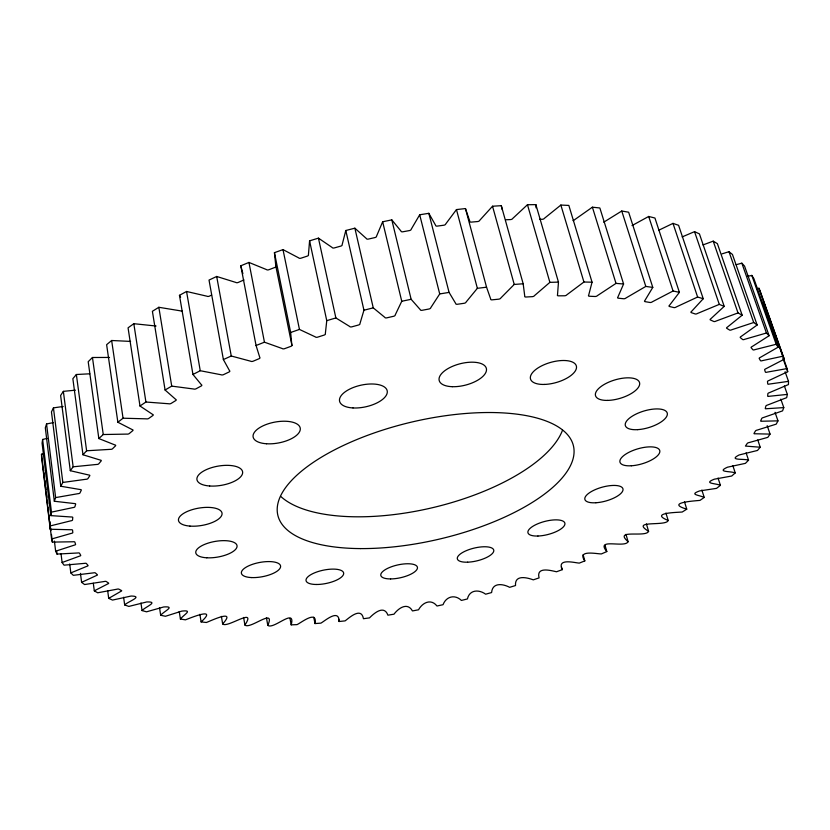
<?xml version="1.0" encoding="UTF-8"?>
<svg xmlns="http://www.w3.org/2000/svg" width="830" height="830" viewBox="0 0 830 830"><rect width="100%" height="100%" fill="white"/><g stroke="black" fill="none" stroke-linecap="round" stroke-linejoin="round"><path stroke-width="1.25" d="M290.012 618.495L291.195 624.855L297.036 624.616C300.751 623.019 317.745 609.345 314.995 623.569L320.92 623.133C325.07 620.767 339.221 608.297 339.107 621.504L345.104 620.882C349.575 617.479 361.33 606.72 363.447 618.703L369.485 617.894C374.05 613.266 384.062 604.572 387.921 615.175L393.991 614.19C398.369 608.286 407.343 601.781 412.469 610.942L418.528 609.791C422.439 602.632 431.009 598.316 436.985 606.014L443.033 604.697C446.187 596.365 454.923 594.155 461.407 600.432L467.415 598.949C469.541 589.549 478.972 589.3 485.654 594.197L491.609 592.558C492.377 582.203 503.053 583.77 509.641 587.329L515.523 585.534C514.569 574.422 527.071 577.545 533.296 579.848L539.085 577.898C536.024 566.278 550.902 570.552 556.536 571.766L562.211 569.681C556.65 557.895 574.391 562.74 579.278 563.114L584.818 560.893C576.487 549.315 597.299 554.077 601.439 553.911L606.803 551.556L605.049 545.331M784.381 385.96L787.348 394.395L769.068 396.294A1.546 0.591 -18.5 0 1 767.657 396.055L767.864 393.711A1.546 0.591 -18.6 0 1 769.379 392.673L788.448 384.56L788.5 381.354L769.296 384.072A1.567 0.612 -18.7 0 1 767.74 383.906L767.48 381.613A1.577 0.612 -18.7 0 1 768.902 380.534L787.701 371.705L787.11 368.582L767.076 372.151A1.598 0.633 -18.8 0 1 765.374 372.068L764.638 369.838A1.608 0.633 -18.8 0 1 765.945 368.728L784.298 359.203L783.043 356.184L762.293 360.645A1.629 0.654 -18.9 0 1 760.456 360.635L759.222 358.508A1.629 0.654 -18.9 0 1 760.394 357.357L778.146 347.168L776.185 344.284L754.864 349.658A1.65 0.674 -19 0 1 752.893 349.741L751.14 347.729A1.66 0.674 -19 0 1 752.167 346.546L769.109 335.735L766.432 333.017L744.697 339.314A1.681 0.695 -19 0 1 742.611 339.501L740.329 337.623A1.681 0.706 -19 0 1 741.19 336.42L757.136 325.028L753.713 322.517L731.759 329.749A1.702 0.726 -19 0 1 729.56 330.029L726.748 328.317A1.712 0.726 -19 0 1 727.422 327.103L742.165 315.203L738.005 312.92L716.02 321.086A1.733 0.747 -18.9 0 1 713.738 321.469L710.387 319.944A1.733 0.747 -18.9 0 1 710.864 318.73L724.196 306.384L719.288 304.382L697.49 313.46A1.753 0.768 -18.8 0 1 695.146 313.948L691.276 312.63A1.753 0.778 -18.7 0 1 691.535 311.426L703.238 298.727L697.615 297.026L676.253 306.976A1.774 0.799 -18.6 0 1 673.856 307.577L669.478 306.498A1.774 0.799 -18.5 0 1 669.509 305.305L679.397 292.357L673.068 290.998L652.39 301.767A1.795 0.82 -18.3 0 1 649.963 302.473L645.107 301.653A1.795 0.82 -18.2 0 1 644.9 300.502L652.785 287.408L645.802 286.423L626.069 297.939A1.805 0.84 -17.9 0 1 623.641 298.748L618.34 298.198A1.816 0.84 -17.8 0 1 617.883 297.099L623.589 283.995L616.005 283.393L597.476 295.594A1.826 0.861 -17.5 0 1 595.068 296.497L589.373 296.237A1.826 0.861 -17.4 0 1 588.678 295.19L592.049 282.2L583.926 282.013L566.859 294.785A1.836 0.882 -16.9 0 1 564.514 295.781L558.466 295.833A1.836 0.882 -16.8 0 1 557.521 294.847L558.466 282.107L549.885 282.356L534.53 295.584A1.847 0.892 -16.3 0 1 532.269 296.663L525.93 297.015A1.847 0.892 -16.2 0 1 524.747 296.123L523.17 283.767L501.289 205.684L492.532 206.224L479.699 220.355A1.805 0.965 -16 0 1 477.624 221.548L471.212 222.118A1.816 0.975 -15.8 0 1 469.79 221.237L465.464 208.579L456.469 209.575L445.731 223.955A1.816 0.975 -15.2 0 1 443.801 225.221L437.244 226.113A1.816 0.986 -15 0 1 435.626 225.335L428.83 213.32L419.7 214.773L411.213 229.246A1.816 0.986 -14.3 0 1 409.439 230.574L402.841 231.788A1.816 0.986 -14.1 0 1 401.014 231.124L391.812 219.877L382.651 221.776L376.54 236.197A1.816 0.986 -13.4 0 1 374.963 237.567L368.385 239.082A1.816 0.986 -13.2 0 1 366.393 238.542L354.867 228.188L345.799 230.501L342.147 244.705A1.816 0.986 -12.4 0 1 340.777 246.116L334.303 247.921A1.816 0.986 -12.3 0 1 332.156 247.496L318.44 238.137L309.58 240.835L308.438 254.696A1.816 0.986 -11.5 0 1 307.287 256.117L300.989 258.182A1.816 0.986 -11.4 0 1 298.717 257.881L282.999 249.612L274.44 252.662L290.656 332.477L291.818 345A1.857 0.913 -11 0 1 290.863 346.359L284.649 348.642A1.857 0.913 -10.9 0 1 282.221 348.538L264.448 342.188L256.065 345.508L259.759 357.388A1.847 0.903 -10.3 0 1 259.053 358.716L253.16 361.195A1.847 0.892 -10.2 0 1 250.66 361.206L231.259 356.008L223.384 359.566L229.516 370.688A1.836 0.882 -9.7 0 1 229.059 371.985L223.561 374.62A1.836 0.882 -9.6 0 1 221.019 374.745L200.248 370.72L192.954 374.465L201.4 384.736A1.826 0.872 -9.1 0 1 201.202 386.002L196.139 388.751A1.826 0.861 -9 0 1 193.587 388.99L171.717 386.116L165.077 390.007L175.68 399.365A1.816 0.851 -8.6 0 1 175.732 400.568L171.146 403.401A1.816 0.84 -8.6 0 1 168.615 403.743L145.914 402.021L139.99 406.005L152.564 414.377A1.795 0.83 -8.3 0 1 152.865 415.519L148.788 418.403A1.795 0.82 -8.2 0 1 146.298 418.839L123.047 418.216L117.87 422.242L132.219 429.608A1.785 0.799 -7.9 0 1 132.748 430.666L129.221 433.582A1.774 0.799 -7.9 0 1 126.793 434.1L103.252 434.526L98.843 438.551L114.758 444.89A1.764 0.778 -7.7 0 1 115.495 445.866L112.517 448.771A1.753 0.778 -7.7 0 1 110.183 449.362L86.611 450.773L82.979 454.767L100.222 460.059A1.733 0.757 -7.5 0 1 101.156 460.951L98.749 463.814A1.733 0.747 -7.5 0 1 96.519 464.468L73.144 466.802L70.301 470.703L88.644 474.978A1.712 0.726 -7.4 0 1 89.764 475.777L87.918 478.578A1.712 0.726 -7.4 0 1 85.801 479.294L62.841 482.448L60.766 486.245L80.002 489.503A1.691 0.706 -7.4 0 1 81.278 490.219L79.981 492.927A1.681 0.706 -7.4 0 1 78.01 493.684L55.631 497.595L54.324 501.247L74.223 503.54A1.66 0.685 -7.4 0 1 75.655 504.163L74.887 506.767A1.66 0.674 -7.4 0 1 73.061 507.566L51.45 512.131L50.858 515.617L71.235 516.986A1.639 0.664 -7.4 0 1 72.781 517.515L72.542 519.995A1.629 0.654 -7.5 0 1 70.861 520.815L50.153 525.95L50.257 529.25L70.913 529.748A1.608 0.633 -7.5 0 1 72.563 530.183L72.812 532.528A1.598 0.633 -7.6 0 1 71.297 533.368L51.595 539.002L52.363 542.094L73.123 541.772A1.577 0.612 -7.7 0 1 74.866 542.115L75.582 544.314A1.577 0.612 -7.7 0 1 74.233 545.154L55.641 551.203L57.021 554.077L77.73 552.988A1.556 0.591 -7.8 0 1 79.535 553.247L80.697 555.28A1.546 0.591 -7.8 0 1 79.514 556.131L62.105 562.512L64.055 565.168L84.567 563.373A1.525 0.571 -8 0 1 86.434 563.549L88.001 565.417A1.515 0.571 -8 0 1 86.984 566.257L70.82 572.908L69.699 563.964M47.04 438.406L42.62 439.454L42.081 443.179L50.858 515.617M291.195 624.855C295.947 606.855 273.578 630.012 267.8 625.364C275.985 606.855 250.131 629.825 244.923 625.052L243.605 617.447M787.348 394.395L786.684 397.653L767.501 405.05A1.525 0.571 -18.4 0 0 765.893 406.026L765.27 408.401A1.515 0.571 -18.3 0 0 766.526 408.713L783.79 407.603L780.823 399.116M309.58 240.835L326.761 320.66L325.339 333.712A1.868 0.923 -11.8 0 1 324.146 335.071L317.683 337.136A1.857 0.923 -11.6 0 1 315.358 336.907L299.454 329.437L290.656 332.477M53.473 422.605L46.553 423.954L45.318 427.844L54.324 501.247M244.923 625.052C257.29 606.139 226.943 628.725 222.658 623.911L221.403 616.389M783.79 407.603L782.555 410.871L763.403 417.542A1.494 0.55 -18.2 0 0 761.722 418.465L760.685 420.862A1.484 0.55 -18.1 0 0 761.784 421.225L777.98 420.862L775.023 412.323M345.799 230.501L363.945 310.213L359.95 323.648A1.868 0.923 -12.5 0 1 358.529 324.997L351.879 326.823A1.868 0.923 -12.4 0 1 349.689 326.47L335.87 317.942L326.761 320.66M63.142 406.482L53.442 407.883L51.46 411.898L60.766 486.245M222.658 623.911C237.235 608.079 210 621.214 206.359 622.49L201.109 621.909L199.885 614.304M777.98 420.862L776.216 424.14L757.199 430.085A1.463 0.54 -18 0 0 755.466 430.957L754.045 433.343A1.463 0.529 -17.9 0 0 754.999 433.768L770.074 434.1L767.19 425.666M382.651 221.776L401.751 301.269L395.225 314.954A1.868 0.923 -13.3 0 1 393.586 316.282L386.842 317.838A1.868 0.923 -13.2 0 1 384.819 317.361L373.251 307.857L354.867 228.188M75.457 390.173L63.36 391.355L60.621 395.474L70.301 470.703M770.074 434.1L767.812 437.358L749.054 442.587A1.442 0.519 -17.7 0 0 747.28 443.396L745.433 446.073L760.218 447.225L757.759 439.952M201.109 621.909C218.508 606.149 189.759 618.246 185.443 619.834L180.411 619.035L179.239 611.492M523.17 283.767L514.226 284.451L500.812 298.012A1.857 0.903 -15.6 0 1 498.664 299.174L492.107 299.838A1.857 0.913 -15.5 0 1 490.686 299.028L486.556 287.201L477.364 288.321L466.076 302.068A1.857 0.913 -14.9 0 1 464.084 303.292L457.382 304.268A1.857 0.923 -14.8 0 1 455.743 303.562L449.072 292.399L439.713 293.945L430.749 307.733A1.868 0.923 -14.1 0 1 428.913 309.019L422.159 310.285A1.868 0.923 -14 0 1 420.312 309.694L411.141 299.298L391.812 219.877M89.796 373.801L76.36 374.506L72.853 378.688L82.979 454.767M760.218 447.225L757.5 450.451L739.084 454.985C727.671 460.795 744.344 458.502 748.556 460.183L746.108 452.848M180.411 619.035C184.094 614.366 193.432 609.791 181.832 611.098L165.46 616.275L160.678 615.258L159.536 607.633M748.556 460.183L745.413 463.358L727.443 467.207C715.979 472.395 730.659 470.994 735.245 472.913L732.859 465.651M109.519 357.45L92.462 357.491L88.198 361.704L98.843 438.551M160.678 615.258C164.132 611.119 175.939 606.076 163.728 606.958L146.547 611.814L142.054 610.569L140.965 602.995M735.245 472.913L731.718 476.015L714.257 479.201C702.968 483.734 715.408 483.122 720.419 485.343L716.539 488.372L699.659 490.904C688.776 494.784 698.767 494.825 704.214 497.44L700.012 500.376C695.582 500.874 664.55 502.565 686.763 509.164L682.27 511.996C678.535 512.473 648.489 512.577 668.181 520.462C666.449 526.718 629.617 519.663 648.593 531.314C645.979 537.923 613.059 528.565 628.103 541.689C624.886 548.433 595.068 537.394 606.803 551.556M558.466 282.107L535.869 204.637L527.465 204.73L512.722 218.466A1.805 0.955 -16.8 0 1 510.533 219.577L505.563 219.774M130.58 341.41L111.645 340.497L106.624 344.689L117.87 422.242M142.054 610.569C145.271 606.875 159.391 601.574 146.775 601.947L128.847 606.419L124.676 604.946L123.608 597.268M592.049 282.2L568.841 205.425L560.862 205.062L544.439 218.29A1.795 0.944 -17.4 0 1 542.166 219.307L539.791 219.276M156.071 326.024L133.817 323.7L128.059 327.819L139.99 406.005M124.676 604.946C127.664 601.615 143.943 596.262 131.13 596.033L112.517 600.08L108.709 598.368L107.682 590.742M623.589 283.995L599.862 207.977L592.392 207.189L574.526 219.774A1.785 0.923 -18 0 1 573.053 220.614M603.742 222.191L621.753 211.017L628.642 212.21L652.785 287.408M108.709 598.368L120.941 591.313A1.442 0.519 -8.7 0 0 121.481 590.524L118.877 589.165A1.442 0.519 -8.6 0 0 116.926 589.217L97.701 592.786L94.298 590.836L93.302 583.251M181.988 310.918A1.785 0.923 -8.5 0 1 180.307 310.814L158.841 307.287L152.398 311.292L165.077 390.007M632.024 225.573L648.687 216.454L654.943 218.031L679.397 292.357M94.298 590.836L107.859 583.864A1.463 0.54 -8.5 0 0 108.543 583.054L106.261 581.519A1.473 0.54 -8.4 0 0 104.331 581.498L84.577 584.538L81.61 582.349L80.458 573.364M192.954 374.465L179.467 295.314L186.553 291.475L206.96 296.206A1.795 0.944 -9.1 0 0 209.44 296.123L211.588 295.055M658.709 230.263L672.995 223.374L678.587 225.304L703.238 298.727M81.61 582.349L96.488 575.501A1.494 0.55 -8.2 0 0 97.338 574.682L95.398 572.97A1.494 0.56 -8.2 0 0 93.489 572.876L73.299 575.325L70.82 572.908M243.947 279.928L238.22 282.449A1.805 0.955 -9.8 0 1 235.772 282.408L216.682 276.463L209.025 280.084L223.384 359.566M682.156 236.913L694.544 231.653L699.431 233.894L724.196 306.384M256.065 345.508L240.793 265.797L248.948 262.436L266.471 269.574A1.816 0.975 -10.5 0 0 268.847 269.74L274.886 267.436A1.816 0.975 -10.7 0 0 275.799 266.015L274.44 252.662M702.968 244.943L713.219 241.146L717.39 243.657L742.165 315.203M722.121 253.835L728.989 251.698L732.444 254.457L757.136 325.028M50.257 529.25L41.645 457.807L41.5 454.259L43.606 453.678M736.2 264.687L741.844 263.172L744.572 266.129L769.109 335.735M363.945 310.213L373.251 307.857M747.405 276.411L751.814 275.415L753.837 278.538L778.146 347.168M401.751 301.269L411.141 299.298M756.825 288.664L758.962 288.269L760.301 291.527L784.298 359.203M179.467 295.314L180.629 297.161M758.962 288.269L783.043 356.184M763.372 301.622L787.11 368.582M782.97 358.363L787.701 371.705M751.814 275.415L776.185 344.284M785.107 371.757L788.5 381.354M242.889 273.641L240.793 265.797M741.844 263.172L766.432 333.017M728.989 251.698L753.713 322.517M713.219 241.146L738.005 312.92M694.544 231.653L719.288 304.382M672.995 223.374L697.615 297.026M648.687 216.454L673.068 290.998M718.054 478.018L720.419 485.343M621.753 211.017L645.802 286.423M701.869 490.032L704.214 497.44M684.491 501.818L686.763 509.164M592.392 207.189L616.005 283.393M665.93 513.023L668.181 520.462M560.862 205.062L583.926 282.013M646.404 523.927L648.593 531.314M625.976 534.344L628.103 541.689M527.465 204.73L549.885 282.356M492.532 206.224L514.226 284.451M583.106 554.699L584.818 560.893M465.464 208.579L486.556 287.201M561.547 567.212L562.211 569.681M456.469 209.575L477.364 288.321M428.83 213.32L449.072 292.399M419.7 214.773L439.713 293.945M501.289 205.684L502.295 209.803M43.077 468.307L43.596 470.537M318.44 238.137L335.87 317.942M282.999 249.612L299.454 329.437M275.799 266.015L291.952 345.456M338.599 619.004L339.107 621.504M248.948 262.436L264.448 342.188M313.771 617.25L314.995 623.569M216.682 276.463L231.259 356.008M266.451 617.821L267.8 625.364M186.553 291.475L200.248 370.72M158.841 307.287L171.717 386.116M133.817 323.7L145.914 402.021M111.645 340.497L123.047 418.216M92.462 357.491L103.252 434.526M76.36 374.506L86.611 450.773M63.36 391.355L73.144 466.802M53.442 407.883L62.841 482.448M46.553 423.954L55.631 497.595M61.015 553.61L62.105 562.512M56.71 551.514L57.021 554.077M42.62 439.454L51.45 512.131M54.407 541.067L55.641 551.203M44.011 472.934L44.478 476.773M44.945 480.622L45.256 483.185M45.712 487.023L46.024 489.586M46.646 494.711L46.947 497.274M47.414 501.113L47.725 503.675M48.192 507.514L48.503 510.077M49.115 515.202L49.427 517.764M49.893 521.603L50.194 524.166M50.661 528.005L50.972 530.567M51.439 534.416L52.363 542.094M41.5 454.259L51.595 539.002M535.869 204.637L536.045 207.832M562.501 430.241A150.282 62.561 -13.2 0 1 432.274 507.752A150.282 62.561 -13.2 0 1 280.851 496.516M452.246 386.687A24.34 11.008 -14.4 0 0 486.463 368.977A24.34 11.008 -14.4 0 0 449.611 367.7A24.34 11.008 -14.4 0 0 452.246 386.687M353.02 407.945A24.381 11.07 -12.4 0 0 387.237 391.003A24.381 11.07 -12.4 0 0 349.866 389.021A24.381 11.07 -12.4 0 0 353.02 407.945M266.534 443.76A23.966 10.582 -10.7 0 0 300.232 428.104A23.966 10.582 -10.7 0 0 263.255 425.728A23.966 10.582 -10.7 0 0 266.534 443.76M209.689 485.996A23.157 9.742 -9.8 0 0 242.609 471.845A23.157 9.742 -9.8 0 0 207.044 469.324A23.157 9.742 -9.8 0 0 209.689 485.996M189.946 526.096A22.078 8.798 -9.6 0 0 222.067 513.438A22.078 8.798 -9.6 0 0 188.752 510.855A22.078 8.798 -9.6 0 0 189.946 526.096M206.774 557.791A20.937 7.937 -9.9 0 0 237.058 545.85A20.937 7.937 -9.9 0 0 205.384 544.086A20.937 7.937 -9.9 0 0 206.774 557.791M251.666 577.576A19.92 7.252 -10.6 0 0 280.602 566.185A19.92 7.252 -10.6 0 0 250.681 564.991A19.92 7.252 -10.6 0 0 251.666 577.576M316.624 584.486A19.163 6.785 -11.6 0 0 343.641 572.97A19.163 6.785 -11.6 0 0 314.321 572.949A19.163 6.785 -11.6 0 0 316.624 584.486M390.619 578.925A18.758 6.547 -12.6 0 0 417.459 567.492A18.758 6.547 -12.6 0 0 389.27 567.616A18.758 6.547 -12.6 0 0 390.619 578.925M467.632 562.18A18.716 6.526 -13.6 0 0 493.746 550.124A18.716 6.526 -13.6 0 0 465.257 551.12A18.716 6.526 -13.6 0 0 467.632 562.18M537.944 536.024A19.059 6.723 -14.6 0 0 564.919 523.408A19.059 6.723 -14.6 0 0 536.398 524.394A19.059 6.723 -14.6 0 0 537.944 536.024M595.909 502.752A19.754 7.148 -15.6 0 0 622.957 488.88A19.754 7.148 -15.6 0 0 592.869 490.748A19.754 7.148 -15.6 0 0 595.909 502.752M631.36 465.775A20.729 7.792 -16.4 0 0 659.788 450.7A20.729 7.792 -16.4 0 0 628.403 452.589A20.729 7.792 -16.4 0 0 631.36 465.775M637.575 429.65A21.86 8.622 -16.8 0 0 667.268 413.174A21.86 8.622 -16.8 0 0 634.047 415.114A21.86 8.622 -16.8 0 0 637.575 429.65M607.736 400.402A22.96 9.566 -16.7 0 0 639.639 383.055A22.96 9.566 -16.7 0 0 605.195 383.896A22.96 9.566 -16.7 0 0 607.736 400.402M544.345 384.435A23.842 10.448 -15.9 0 0 576.352 365.968A23.842 10.448 -15.9 0 0 539.552 366.995A23.842 10.448 -15.9 0 0 544.345 384.435M360.376 548.589A151.817 60.134 -13.2 0 0 573.727 447.318A151.817 60.134 -13.2 0 0 342.8 445.762A151.817 60.134 -13.2 0 0 360.376 548.589"/></g></svg>
